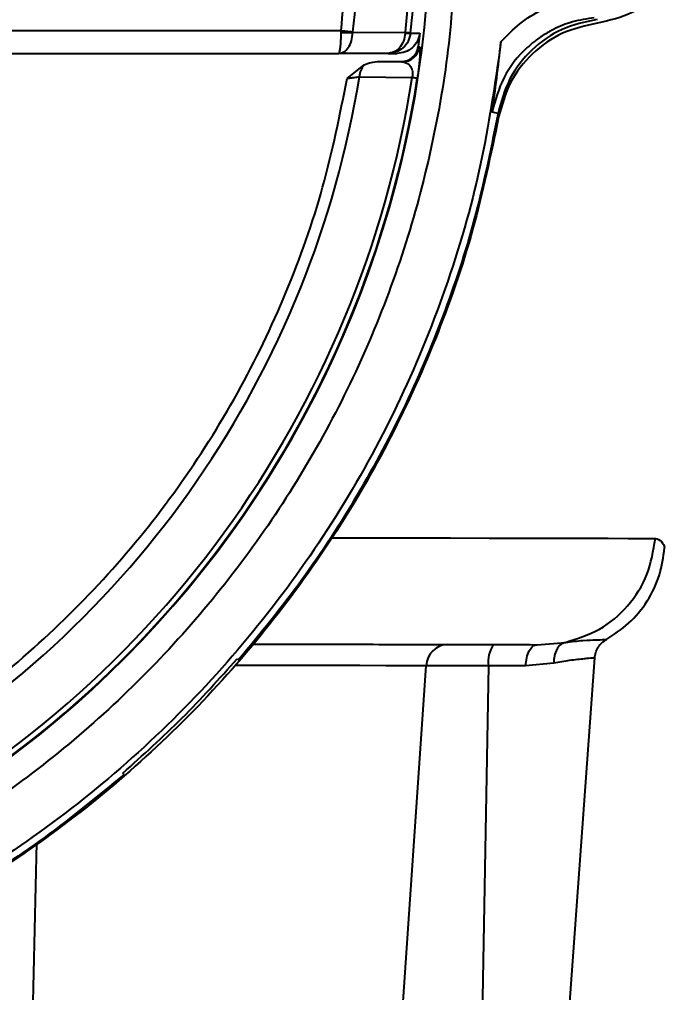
# Model space of a CAD drawing. Header units: millimetres. Extents: x 2085 to 4229, y 754 to 2271.
# Drawn here: x 2786.1 to 2842.4, y 1942.9 to 2027.9 of the extents above; entities that cross this region are included whole.
import ezdxf

# ---------------------------------------------------------------- set-up
doc = ezdxf.new("R2010")
doc.units = ezdxf.units.MM
doc.layers.add('AM_5', color=3, linetype='Continuous', lineweight=25)
doc.styles.add('SLDTEXTSTYLE1', font='txt.shx', dxfattribs={"width": 0.7, "bigfont": 'gbcbig.shx'})
doc.dimstyles.new('SLDDIMSTYLE12$0', dxfattribs={"dimtxt": 12, "dimasz": 10, "dimexe": 0, "dimexo": 0.0625, "dimgap": 0.875, "dimtad": 1, "dimdec": 1, "dimlfac": 1.8, "dimrnd": 1e-09, "dimzin": 12, "dimdsep": 46, "dimtxsty": 'SLDTEXTSTYLE1', "dimcen": 0.09, "dimdle": 8.16, "dimclrd": 3, "dimclre": 3, "dimadec": 0, "dimazin": 3, "dimtfac": 1, "dimtdec": 1, "dimtofl": 0, "dimtmove": 0, "dimatfit": 3, "dimfxl": 0, "dimfrac": 2, "dimtolj": 1, "dimlwd": 5, "dimlwe": 5, "dimarcsym": 0})

# ---------------------------------------------------------------- blocks, each defined once
blk = doc.blocks.new('*D57')
at = {"layer": 'AM_5', "color": 3, "lineweight": 5, "transparency": 16777216}
blk.add_line((2786.759, 2235.005), (2966.589, 2235.005), dxfattribs=at)
at = {"layer": 'AM_5', "color": 3, "linetype": 'Continuous', "lineweight": 5, "transparency": 16777216}
for p, q in [((2966.589, 2225.005), (2966.589, 1946.265)), ((2833.76, 1936.265), (2966.589, 1936.265))]:
    blk.add_line(p, q, dxfattribs=at)
at = {"layer": 'AM_5', "color": 3, "transparency": 16777216}
for points in [[(2964.922, 2225.005), (2968.256, 2225.005), (2966.589, 2235.005)], [(2964.922, 1946.265), (2968.256, 1946.265), (2966.589, 1936.265)]]:
    blk.add_solid(points, dxfattribs=at)
at = {"layer": 'Defpoints', "color": 0, "transparency": 16777216}
for p in [(2786.697, 2235.005), (2833.698, 1936.265), (2966.589, 1936.265)]:
    blk.add_point(p, dxfattribs=at)
at = {"layer": 'AM_5', "color": 0, "transparency": 16777216, "insert": (2959.714, 2085.635), "char_height": 12, "attachment_point": 5, "rotation": 90, "style": 'SLDTEXTSTYLE1'}
blk.add_mtext('\\A1;300', dxfattribs=at)

msp = doc.modelspace()

# ---------------------------------------------------------------- linework, layer by layer
at = {"color": 7, "linetype": 'Continuous', "lineweight": 25}
for p, q in [((2763.504, 2026.899), (2814.195, 2026.899)), ((2814.192, 2026.739), (2814.195, 2026.899)), ((2815.221, 2026.779), (2815.217, 2026.739)), ((2815.217, 2026.739), (2819.803, 2026.747)), ((2819.803, 2026.747), (2819.798, 2026.678)), ((2820.263, 2026.678), (2820.265, 2026.696)), ((2820.263, 2026.678), (2821.068, 2026.68)), ((2821.068, 2026.68), (2820.93, 2025.504)), ((2763.504, 2024.899), (2813.994, 2024.899)), ((2813.994, 2024.899), (2814.211, 2024.964)), ((2813.994, 2024.899), (2814.039, 2024.952)), ((2818.289, 2024.899), (2813.994, 2024.899)), ((2818.633, 2024.961), (2818.289, 2024.899)), ((2818.512, 2024.952), (2818.289, 2024.899)), ((2818.289, 2024.899), (2819.077, 2024.899)), ((2820.93, 2025.504), (2821.025, 2025.471)), ((2817.497, 2024.189), (2819.538, 2024.156)), ((2817.497, 2024.189), (2819.441, 2024.189)), ((2814.715, 2022.715), (2816.19, 2023.89)), ((2815.786, 2022.866), (2820.386, 2022.783)), ((2827.899, 2019.662), (2827.382, 2019.781)), ((2831.312, 1973.27), (2833.781, 1973.474)), ((2805.117, 1972.047), (2805.228, 1971.936)), ((2819.213, 1936.296), (2821.621, 1971.43)), ((2827.064, 1971.418), (2826.429, 1936.28)), ((2832.774, 1971.657), (2830.312, 1971.411)), ((2833.764, 1936.265), (2836.349, 1972.122)), ((2795.233, 1961.941), (2795.122, 1962.052)), ((2787.585, 1955.965), (2787.113, 1936.364))]:
    msp.add_line(p, q, dxfattribs=at)
at = {"color": 7, "linetype": 'Continuous', "lineweight": 25, "flags": 128}
for points in [[(2814.195, 2026.899), (2814.336, 2026.883), (2814.476, 2026.866), (2814.613, 2026.85), (2814.747, 2026.835), (2814.876, 2026.82), (2814.998, 2026.805), (2815.114, 2026.792), (2815.221, 2026.779)], [(2819.803, 2026.747), (2819.901, 2026.736), (2819.988, 2026.726), (2820.065, 2026.718), (2820.13, 2026.711), (2820.183, 2026.705), (2820.224, 2026.7), (2820.251, 2026.697), (2820.265, 2026.696)], [(2819.441, 2024.189), (2819.495, 2024.17), (2819.538, 2024.156)], [(2820.846, 2022.712), (2820.832, 2022.714), (2820.805, 2022.718), (2820.764, 2022.724), (2820.712, 2022.733), (2820.647, 2022.743), (2820.57, 2022.754), (2820.483, 2022.768), (2820.386, 2022.783)], [(2813.446, 1982.61), (2816.13, 1982.604), (2820.064, 1982.596), (2823.735, 1982.588), (2827.125, 1982.581), (2830.215, 1982.574), (2832.988, 1982.569), (2835.43, 1982.563), (2837.526, 1982.559), (2839.267, 1982.555), (2840.642, 1982.552), (2841.644, 1982.55)], [(2821.621, 1971.43), (2820.034, 1971.433), (2818.097, 1971.437), (2815.824, 1971.442), (2813.232, 1971.448), (2810.339, 1971.454), (2807.166, 1971.461), (2804.913, 1971.466)], [(2827.064, 1971.418), (2826.143, 1971.42), (2825.264, 1971.422), (2824.443, 1971.424), (2823.693, 1971.426), (2823.025, 1971.427), (2822.452, 1971.428), (2821.981, 1971.429), (2821.621, 1971.43)], [(2830.312, 1971.411), (2829.928, 1971.412), (2829.537, 1971.413), (2829.14, 1971.414), (2828.735, 1971.415), (2828.325, 1971.416), (2827.909, 1971.417), (2827.489, 1971.417), (2827.064, 1971.418)]]:
    msp.add_lwpolyline(points, dxfattribs=at)
at = {"color": 7, "linetype": 'Continuous', "lineweight": 25}
for centre, radius, start, end in [((2730.479, 2036.689), 91.48, 295.79271, 180), ((2730.479, 2036.689), 90.341, 353.64897, 186.35103), ((2730.479, 2036.689), 89.875, 353.64897, 186.35103), ((2730.479, 2036.689), 85.319, 353.33017, 186.66983), ((2814.705, 2041.061), 14.332, 267.94983, 272.05042), ((2820.03, 2028.503), 1.84, 262.7292, 277.27215), ((2819.536, 2025.656), 1.5, 270.08724, 352.92929), ((2817.547, 2022.763), 1.764, 140.3012, 176.66464), ((2730.479, 2036.689), 91.441, 295.84596, 351.20762), ((2730.479, 2036.689), 90.976, 296.50811, 351.20762), ((2730.479, 2036.689), 86.42, 299.88973, 350.7957), ((2823.562, 1971.344), 1.943, 91.26442, 177.45771), ((2829.406, 1971.827), 2.377, 142.39242, 189.89938)]:
    msp.add_arc(centre, radius, start, end, dxfattribs=at)
for points in [[(2814.195, 2026.899), (2814.449, 2029.852), (2814.958, 2035.759), (2814.534, 2044.657), (2813.243, 2053.46), (2811.014, 2062.078), (2807.895, 2070.414), (2803.915, 2078.375), (2799.12, 2085.873), (2793.561, 2092.824), (2787.302, 2099.152), (2780.412, 2104.786), (2772.967, 2109.664), (2765.05, 2113.73), (2756.749, 2116.945), (2748.156, 2119.25), (2739.367, 2120.705), (2733.442, 2120.885), (2730.479, 2120.975)], [(2824.219, 2036.69), (2824.132, 2033.622), (2823.958, 2027.487), (2822.555, 2018.373), (2820.33, 2009.435), (2817.222, 2000.759), (2813.284, 1992.43), (2808.547, 1984.527), (2803.058, 1977.126), (2796.87, 1970.299), (2790.043, 1964.111), (2782.642, 1958.622), (2774.739, 1953.885), (2766.41, 1949.946), (2757.734, 1946.839), (2748.796, 1944.614), (2739.682, 1943.21), (2733.547, 1943.036), (2730.479, 1942.949)], [(2836.576, 2027.533), (2835.535, 2027.306), (2833.452, 2026.853), (2830.813, 2024.975), (2828.797, 2022.441), (2828.232, 2020.386), (2827.95, 2019.358)], [(2828.153, 2025.9), (2827.629, 2022.249), (2826.58, 2014.945), (2823.461, 2004.302), (2819.253, 1994.059), (2813.898, 1984.358), (2807.493, 1975.319), (2800.112, 1967.057), (2791.849, 1959.676), (2782.81, 1953.271), (2773.109, 1947.916), (2762.866, 1943.708), (2752.223, 1940.588), (2744.92, 1939.54), (2741.268, 1939.016)], [(2827.95, 2019.358), (2827.264, 2016.064), (2825.891, 2009.475), (2822.57, 1999.923), (2818.366, 1990.739), (2813.231, 1982.036), (2807.241, 1973.9), (2800.454, 1966.415), (2792.94, 1959.66), (2784.778, 1953.705), (2776.053, 1948.607), (2766.852, 1944.442), (2757.286, 1941.163), (2750.691, 1939.818), (2747.394, 1939.146)], [(2827.899, 2019.662), (2827.311, 2016.748), (2826.135, 2010.92), (2823.382, 2002.426), (2819.935, 1994.197), (2815.735, 1986.326), (2810.89, 1978.825), (2807.115, 1974.232), (2805.228, 1971.936)], [(2833.781, 1973.474), (2834.807, 1973.791), (2836.858, 1974.426), (2839.334, 1976.572), (2841.113, 1979.338), (2841.467, 1981.479), (2841.644, 1982.55)], [(2830.312, 1971.411), (2830.335, 1971.659), (2830.381, 1972.155), (2830.616, 1972.765), (2830.937, 1973.188), (2831.187, 1973.243), (2831.312, 1973.27)], [(2795.122, 1962.052), (2796.877, 1963.628), (2800.388, 1966.781), (2803.54, 1970.292), (2805.117, 1972.047)], [(2795.233, 1961.941), (2792.936, 1960.053), (2788.343, 1956.279), (2780.843, 1951.434), (2772.972, 1947.234), (2764.743, 1943.786), (2756.248, 1941.034), (2750.421, 1939.858), (2747.507, 1939.27)]]:
    msp.add_open_spline(points, degree=3, dxfattribs=at)
for points, knots in [([(2844.477, 2036.455), (2844.478, 2036.452), (2844.67, 2035.388), (2843.986, 2033.178), (2842.384, 2030.38), (2839.758, 2028.27), (2837.637, 2027.778), (2836.576, 2027.533)], [0, 0, 0, 0, 0.00073, 0.250548, 0.500365, 0.750183, 1, 1, 1, 1]), ([(2828.153, 2025.9), (2828.686, 2026.453), (2829.751, 2027.555), (2831.708, 2028.774), (2833.837, 2029.661), (2835.351, 2029.889), (2836.111, 2030.004)], [0, 0, 0, 0, 0.250755, 0.499989, 0.749233, 1, 1, 1, 1]), ([(2836.299, 2028.013), (2835.659, 2027.917), (2834.435, 2027.732), (2832.956, 2027.13), (2831.867, 2026.515), (2831.101, 2025.973), (2829.813, 2024.878), (2828.234, 2022.919), (2827.662, 2020.812), (2827.382, 2019.781)], [0, 0, 0, 0, 0.149059, 0.284486, 0.365253, 0.437407, 0.500452, 0.755467, 1, 1, 1, 1]), ([(2836.55, 2027.864), (2835.504, 2027.638), (2833.415, 2027.186), (2830.767, 2025.307), (2828.746, 2022.762), (2828.181, 2020.696), (2827.899, 2019.662)], [0, 0, 0, 0, 0.250065, 0.499446, 0.749386, 1, 1, 1, 1]), ([(2814.039, 2024.952), (2814.052, 2024.991), (2814.084, 2025.088), (2814.135, 2025.432), (2814.178, 2026.007), (2814.187, 2026.5), (2814.192, 2026.739)], [0, 0, 0, 0, 0.16022, 0.408503, 0.713406, 1, 1, 1, 1]), ([(2814.211, 2024.964), (2814.284, 2024.979), (2814.507, 2025.026), (2814.829, 2025.384), (2815.127, 2025.98), (2815.187, 2026.484), (2815.217, 2026.739)], [0, 0, 0, 0, 0.138485, 0.418974, 0.706279, 1, 1, 1, 1]), ([(2819.798, 2026.678), (2819.756, 2026.43), (2819.673, 2025.94), (2819.305, 2025.365), (2818.898, 2025.014), (2818.614, 2024.968), (2818.512, 2024.952)], [0, 0, 0, 0, 0.287269, 0.568771, 0.843667, 1, 1, 1, 1]), ([(2820.263, 2026.678), (2820.208, 2026.43), (2820.1, 2025.94), (2819.618, 2025.366), (2819.103, 2025.021), (2818.75, 2024.976), (2818.633, 2024.961)], [0, 0, 0, 0, 0.29336, 0.580831, 0.861555, 1, 1, 1, 1]), ([(2821.068, 2026.68), (2821.015, 2026.441), (2820.91, 2025.961), (2820.44, 2025.379), (2819.809, 2024.977), (2819.321, 2024.925), (2819.077, 2024.899)], [0, 0, 0, 0, 0.249916, 0.499877, 0.7499, 1, 1, 1, 1]), ([(2827.382, 2019.781), (2827.519, 2020.752), (2827.791, 2022.686), (2828.033, 2024.832), (2828.153, 2025.9)], [0, 0, 0, 0, 0.502443, 1, 1, 1, 1]), ([(2819.441, 2024.189), (2819.622, 2024.208), (2819.984, 2024.246), (2820.454, 2024.542), (2820.807, 2024.972), (2820.889, 2025.327), (2820.93, 2025.504)], [0, 0, 0, 0, 0.249919, 0.499876, 0.749973, 1, 1, 1, 1]), ([(2821.025, 2025.471), (2821.045, 2025.437), (2821.083, 2025.371), (2821.083, 2024.945), (2821.053, 2024.44), (2821.007, 2023.935), (2820.94, 2023.354), (2820.877, 2022.922), (2820.846, 2022.712)], [0, 0, 0, 0, 0.259733, 0.49902, 0.627221, 0.751249, 0.879327, 1, 1, 1, 1]), ([(2816.19, 2023.89), (2816.399, 2023.978), (2816.817, 2024.155), (2817.271, 2024.178), (2817.497, 2024.189)], [0, 0, 0, 0, 0.501536, 1, 1, 1, 1]), ([(2819.538, 2024.156), (2819.746, 2024.115), (2820.057, 2024.053), (2820.311, 2023.696), (2820.377, 2023.49), (2820.405, 2023.387), (2820.423, 2023.265), (2820.425, 2023.165), (2820.425, 2023.163), (2820.426, 2023.155), (2820.426, 2023.125), (2820.425, 2023.059), (2820.417, 2022.939), (2820.397, 2022.841), (2820.386, 2022.783)], [0, 0, 0, 0, 0.499072, 0.748501, 0.753083, 0.790355, 0.886478, 0.88655, 0.887097, 0.888597, 0.894219, 0.915728, 0.950596, 1, 1, 1, 1]), ([(2772.763, 1962.618), (2774.941, 1963.891), (2779.926, 1966.806), (2786.991, 1972.46), (2793.955, 1979.292), (2800.074, 1986.901), (2805.298, 1995.15), (2809.525, 2003.945), (2812.803, 2013.152), (2814.077, 2019.527), (2814.715, 2022.715)], [0, 0, 0, 0, 0.099849, 0.228442, 0.357035, 0.485628, 0.614221, 0.742814, 0.871407, 1, 1, 1, 1]), ([(2814.715, 2022.715), (2814.831, 2022.733), (2815.046, 2022.766), (2815.423, 2022.819), (2815.645, 2022.847), (2815.786, 2022.866)], [0, 0, 0, 0, 0.2980881, 0.5536014, 1, 1, 1, 1]), ([(2841.644, 1982.55), (2841.84, 1982.489), (2842.239, 1982.365), (2842.447, 1981.748), (2842.432, 1981.793), (2842.427, 1981.808)], [0, 0, 0, 0, 0.395472, 0.803509, 1, 1, 1, 1]), ([(2837.316, 1973.692), (2838.009, 1974.142), (2839.411, 1975.053), (2840.998, 1977.03), (2842.107, 1979.29), (2842.34, 1980.925), (2842.455, 1981.727)], [0, 0, 0, 0, 0.248454, 0.503179, 0.75624, 1, 1, 1, 1]), ([(2806.486, 1973.323), (2806.755, 1973.322), (2807.617, 1973.32), (2809.026, 1973.317), (2810.712, 1973.314), (2812.345, 1973.31), (2813.928, 1973.307), (2816.36, 1973.302), (2819.365, 1973.295), (2822.592, 1973.288), (2825.172, 1973.283), (2827.378, 1973.278), (2829.14, 1973.274), (2830.468, 1973.272), (2831.051, 1973.27), (2831.312, 1973.27)], [0, 0, 0, 0, 0.0210906, 0.0677138, 0.114337, 0.1609602, 0.2075834, 0.2542066, 0.3834577, 0.5024197, 0.6110909, 0.7094695, 0.8246117, 0.9214568, 1, 1, 1, 1]), ([(2833.781, 1973.474), (2833.639, 1973.419), (2833.347, 1973.306), (2833.01, 1972.877), (2832.794, 1972.309), (2832.78, 1971.87), (2832.774, 1971.657)], [0, 0, 0, 0, 0.242889, 0.5, 0.757111, 1, 1, 1, 1]), ([(2833.781, 1973.474), (2834.318, 1973.537), (2835.37, 1973.661), (2836.519, 1973.697), (2837.174, 1973.717), (2837.443, 1973.722), (2837.366, 1973.72), (2837.366, 1973.72)], [0, 0, 0, 0, 0.261344, 0.511623, 0.75593, 0.999491, 1, 1, 1, 1]), ([(2836.349, 1972.119), (2836.372, 1972.28), (2836.419, 1972.607), (2836.64, 1973.058), (2836.954, 1973.45), (2837.23, 1973.631), (2837.366, 1973.72)], [0, 0, 0, 0, 0.246145, 0.5, 0.753855, 1, 1, 1, 1]), ([(2836.348, 1972.119), (2836.349, 1972.119), (2836.391, 1972.123), (2836.287, 1972.114), (2836.124, 1972.1), (2835.824, 1972.072), (2835.259, 1972.015), (2834.314, 1971.922), (2833.245, 1971.738), (2832.774, 1971.657)], [0, 0, 0, 0, 0.000275, 0.131881, 0.259042, 0.381762, 0.500047, 0.779958, 1, 1, 1, 1])]:
    msp.add_open_spline(points, degree=3, knots=knots, dxfattribs=at)

# ---------------------------------------------------------------- dimensions: what is measured, and where the dimension line sits
at = {"layer": 'AM_5'}
dim = msp.add_linear_dim(base=(2966.589, 1936.265), p1=(2786.697, 2235.005), p2=(2833.698, 1936.265), angle=90, text='300', dimstyle='SLDDIMSTYLE12$0', override={"dimlfac": 1, "dimpost": ''}, dxfattribs=at)
dim.commit()
dim.dimension.update_dxf_attribs({"geometry": '*D57', "text_midpoint": (2959.714, 2085.635)})

doc.saveas('drawing.dxf')
